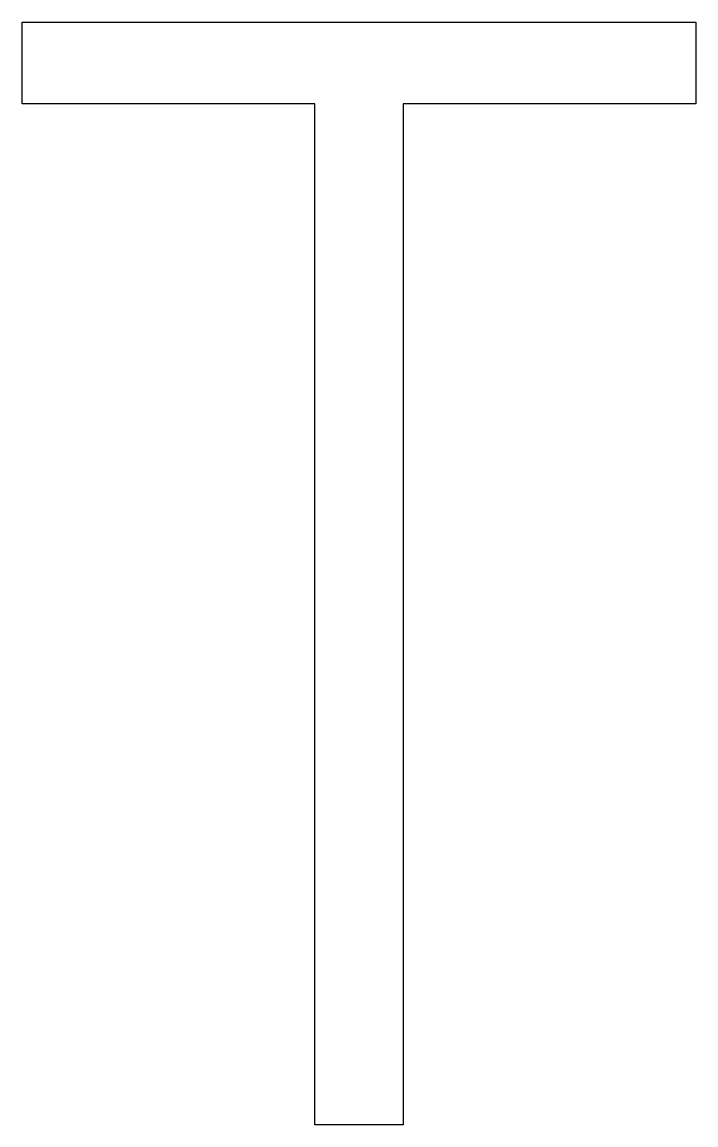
# Model space of a CAD drawing. Extents: x 142.7 to 162.5, y 198.4 to 230.8.
import ezdxf

# ---------------------------------------------------------------- set-up
doc = ezdxf.new("R2010")
doc.units = 0
doc.header["$LTSCALE"] = 15
doc.layers.get('0').update_dxf_attribs({"linetype": 'CONTINUOUS'})

msp = doc.modelspace()

# ---------------------------------------------------------------- linework, layer by layer
at = {"color": 0, "linetype": 'CONTINUOUS', "ltscale": 10}
msp.add_lwpolyline([(162.49, 230.819), (162.49, 228.419), (153.89, 228.419), (153.89, 198.419), (151.29, 198.419), (151.29, 228.419), (142.69, 228.419), (142.69, 230.819)], close=True, dxfattribs=at)

doc.saveas('drawing.dxf')
